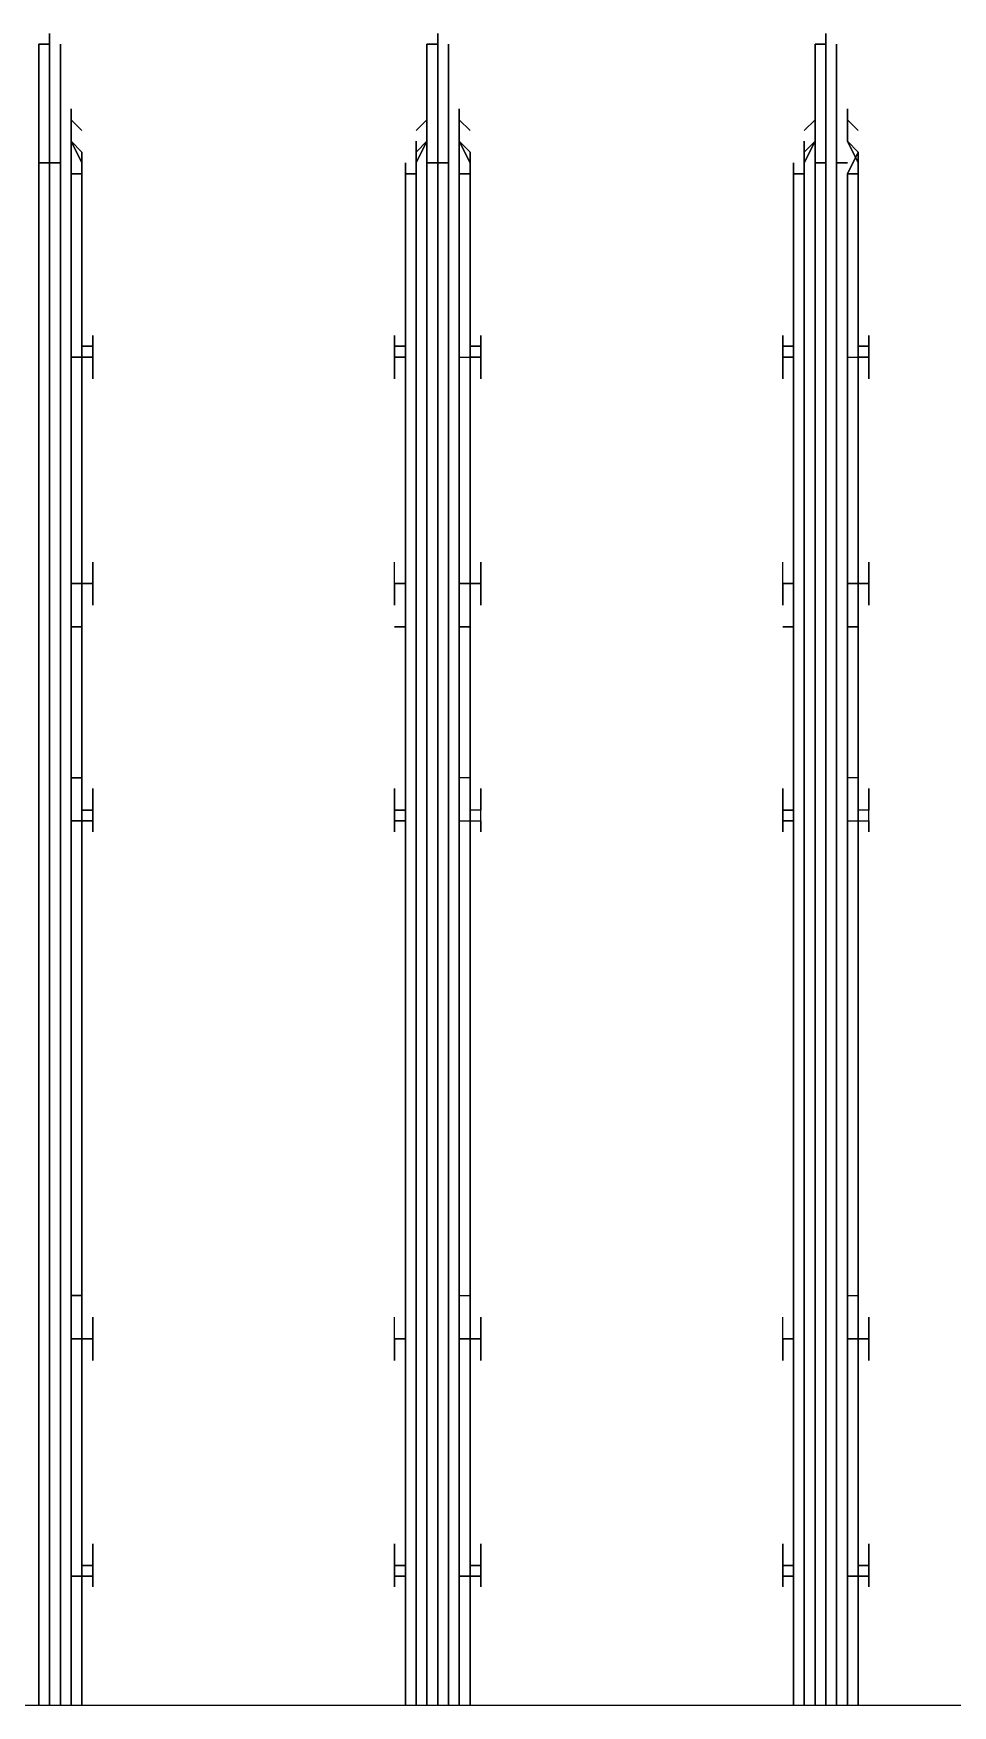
# Model space of a CAD drawing. Header units: metres. Extents: x 532250 to 532639, y 2673852 to 2674172.
# Drawn here: x 532449.265 to 532449.3829, y 2674043.2451 to 2674043.4595 of the extents above; entities that cross this region are included whole.
import ezdxf

# ---------------------------------------------------------------- set-up
doc = ezdxf.new("R2010")
doc.units = ezdxf.units.M
doc.header["$MEASUREMENT"] = 0
doc.layers.add('IDT', color=7, linetype='Continuous')

# ---------------------------------------------------------------- blocks, each defined once
blk = doc.blocks.new('IDT')
at = {"layer": 'IDT', "color": 0, "lineweight": 25}
for p, q in [((17.3158, 14.51376), (17.78054, 14.51376)), ((17.55647, 14.31735), (17.55647, 14.51376)), ((17.55647, 14.51376), (17.55647, 14.31735)), ((17.55785, 14.31735), (17.55785, 14.51376)), ((17.55785, 14.51376), (17.55785, 14.31735)), ((17.55924, 14.31597), (17.55924, 14.51376)), ((17.55924, 14.51376), (17.55924, 14.31597)), ((17.56062, 14.51376), (17.56062, 14.31597)), ((17.56062, 14.31597), (17.56062, 14.51376)), ((17.56062, 14.51376), (17.56062, 14.31597)), ((17.56062, 14.31597), (17.56062, 14.51376)), ((17.562, 14.31597), (17.562, 14.51376)), ((17.562, 14.51376), (17.562, 14.31597)), ((17.56339, 14.51376), (17.56339, 14.31735)), ((17.56339, 14.31735), (17.56339, 14.51376)), ((17.56477, 14.31735), (17.56477, 14.51376)), ((17.56477, 14.51376), (17.56477, 14.31735)), ((17.60626, 14.31735), (17.60626, 14.51376)), ((17.60626, 14.51376), (17.60626, 14.31735)), ((17.60765, 14.31735), (17.60765, 14.51376)), ((17.60765, 14.51376), (17.60765, 14.31735)), ((17.60903, 14.31597), (17.60903, 14.51376)), ((17.60903, 14.51376), (17.60903, 14.31597)), ((17.61041, 14.51376), (17.61041, 14.31597)), ((17.61041, 14.31597), (17.61041, 14.51376)), ((17.61041, 14.51376), (17.61041, 14.31597)), ((17.61041, 14.31597), (17.61041, 14.51376)), ((17.6118, 14.31597), (17.6118, 14.51376)), ((17.6118, 14.51376), (17.6118, 14.31597)), ((17.61318, 14.51376), (17.61318, 14.31735)), ((17.61318, 14.31735), (17.61318, 14.51376)), ((17.61456, 14.31735), (17.61456, 14.51376)), ((17.61456, 14.51376), (17.61456, 14.31735)), ((17.65606, 14.31735), (17.65606, 14.51376)), ((17.65606, 14.51376), (17.65606, 14.31735)), ((17.65606, 14.31735), (17.65606, 14.51376)), ((17.65606, 14.51376), (17.65606, 14.31735)), ((17.65744, 14.31735), (17.65744, 14.51376)), ((17.65744, 14.51376), (17.65744, 14.31735)), ((17.65744, 14.31735), (17.65744, 14.51376)), ((17.65744, 14.31735), (17.65744, 14.51376)), ((17.65882, 14.31597), (17.65882, 14.51376)), ((17.65882, 14.51376), (17.65882, 14.31597)), ((17.65882, 14.51376), (17.65882, 14.31597)), ((17.65882, 14.31597), (17.65882, 14.51376)), ((17.66021, 14.31597), (17.66021, 14.51376)), ((17.66021, 14.51376), (17.66021, 14.31597)), ((17.66021, 14.31597), (17.66021, 14.51376)), ((17.66021, 14.51376), (17.66021, 14.31597)), ((17.66021, 14.31597), (17.66021, 14.51376)), ((17.66021, 14.51376), (17.66021, 14.31597)), ((17.66021, 14.31597), (17.66021, 14.51376)), ((17.66021, 14.51376), (17.66021, 14.31597)), ((17.66159, 14.31597), (17.66159, 14.51376)), ((17.66159, 14.51376), (17.66159, 14.31597)), ((17.66159, 14.31597), (17.66159, 14.51376)), ((17.66159, 14.51376), (17.66159, 14.31597)), ((17.55647, 14.49716), (17.55647, 14.50131)), ((17.55647, 14.50131), (17.55647, 14.49716)), ((17.56477, 14.49578), (17.56477, 14.50131)), ((17.56477, 14.50131), (17.56477, 14.49716)), ((17.60626, 14.49716), (17.60626, 14.50131)), ((17.60626, 14.50131), (17.60626, 14.49716)), ((17.61456, 14.49578), (17.61456, 14.50131)), ((17.61456, 14.50131), (17.61456, 14.49716)), ((17.65606, 14.50131), (17.65606, 14.49716)), ((17.65606, 14.49716), (17.65606, 14.50131)), ((17.65606, 14.50131), (17.65606, 14.49716)), ((17.65606, 14.49716), (17.65606, 14.50131)), ((17.55647, 14.49855), (17.55647, 14.49993)), ((17.55647, 14.49993), (17.55647, 14.49855)), ((17.56477, 14.49993), (17.56477, 14.49855)), ((17.56477, 14.49855), (17.56477, 14.49993)), ((17.60626, 14.49855), (17.60626, 14.49993)), ((17.60626, 14.49993), (17.60626, 14.49855)), ((17.61456, 14.49993), (17.61456, 14.49855)), ((17.61456, 14.49855), (17.61456, 14.49993)), ((17.65606, 14.49855), (17.65606, 14.49993)), ((17.65606, 14.49993), (17.65606, 14.49855)), ((17.65606, 14.49855), (17.65606, 14.49993)), ((17.65606, 14.49993), (17.65606, 14.49855)), ((17.55509, 14.49716), (17.55509, 14.49855)), ((17.55509, 14.49855), (17.55509, 14.49716)), ((17.55509, 14.49578), (17.55509, 14.49716)), ((17.55509, 14.49716), (17.55647, 14.49716)), ((17.55647, 14.49716), (17.55509, 14.49716)), ((17.55509, 14.49716), (17.55509, 14.49578)), ((17.55785, 14.49716), (17.55647, 14.49716)), ((17.55647, 14.49716), (17.55785, 14.49716)), ((17.55647, 14.49716), (17.55647, 14.49163)), ((17.55647, 14.49163), (17.55647, 14.49716)), ((17.56477, 14.49716), (17.56477, 14.49578)), ((17.56477, 14.49716), (17.56615, 14.49716)), ((17.56615, 14.49716), (17.56477, 14.49716)), ((17.56615, 14.49716), (17.56615, 14.49855)), ((17.56615, 14.49855), (17.56615, 14.49716)), ((17.56615, 14.49578), (17.56615, 14.49716)), ((17.56615, 14.49716), (17.56615, 14.49578)), ((17.60488, 14.49716), (17.60488, 14.49855)), ((17.60488, 14.49855), (17.60488, 14.49716)), ((17.60488, 14.49578), (17.60488, 14.49716)), ((17.60488, 14.49716), (17.60626, 14.49716)), ((17.60626, 14.49716), (17.60488, 14.49716)), ((17.60488, 14.49716), (17.60488, 14.49578)), ((17.60765, 14.49716), (17.60626, 14.49716)), ((17.60626, 14.49716), (17.60765, 14.49716)), ((17.60626, 14.49716), (17.60626, 14.49163)), ((17.60626, 14.49163), (17.60626, 14.49716)), ((17.61456, 14.49716), (17.61456, 14.49578)), ((17.61456, 14.49716), (17.61595, 14.49716)), ((17.61595, 14.49716), (17.61456, 14.49716)), ((17.61595, 14.49716), (17.61595, 14.49855)), ((17.61595, 14.49855), (17.61595, 14.49716)), ((17.61595, 14.49578), (17.61595, 14.49716)), ((17.61595, 14.49716), (17.61595, 14.49578)), ((17.65467, 14.49716), (17.65467, 14.49855)), ((17.65467, 14.49855), (17.65467, 14.49716)), ((17.65467, 14.49855), (17.65467, 14.49716)), ((17.65467, 14.49855), (17.65467, 14.49716)), ((17.65467, 14.49716), (17.65606, 14.49716)), ((17.65606, 14.49716), (17.65467, 14.49716)), ((17.65467, 14.49716), (17.65467, 14.49578)), ((17.65467, 14.49578), (17.65467, 14.49716)), ((17.65467, 14.49716), (17.65606, 14.49716)), ((17.65606, 14.49716), (17.65467, 14.49716)), ((17.65467, 14.49716), (17.65467, 14.49578)), ((17.65467, 14.49716), (17.65467, 14.49578)), ((17.65606, 14.49716), (17.65606, 14.49163)), ((17.65606, 14.49163), (17.65606, 14.49716)), ((17.65606, 14.49163), (17.65606, 14.49716)), ((17.65606, 14.49716), (17.65744, 14.49716)), ((17.65744, 14.49716), (17.65606, 14.49716)), ((17.65606, 14.49716), (17.65606, 14.49163)), ((17.65606, 14.49716), (17.65744, 14.49716)), ((17.65744, 14.49716), (17.65606, 14.49716)), ((17.55647, 14.49578), (17.55509, 14.49578)), ((17.55509, 14.49578), (17.55509, 14.49301)), ((17.55509, 14.49301), (17.55509, 14.49578)), ((17.55509, 14.49578), (17.55647, 14.49578)), ((17.56477, 14.49578), (17.56615, 14.49578)), ((17.56615, 14.49578), (17.56477, 14.49578)), ((17.56477, 14.49578), (17.56477, 14.49163)), ((17.56477, 14.49163), (17.56477, 14.49578)), ((17.56615, 14.49301), (17.56615, 14.49578)), ((17.56615, 14.49578), (17.56615, 14.49301)), ((17.60626, 14.49578), (17.60488, 14.49578)), ((17.60488, 14.49578), (17.60488, 14.49301)), ((17.60488, 14.49301), (17.60488, 14.49578)), ((17.60488, 14.49578), (17.60626, 14.49578)), ((17.61456, 14.49578), (17.61595, 14.49578)), ((17.61595, 14.49578), (17.61456, 14.49578)), ((17.61456, 14.49578), (17.61456, 14.49163)), ((17.61456, 14.49163), (17.61456, 14.49578)), ((17.61595, 14.49301), (17.61595, 14.49578)), ((17.61595, 14.49578), (17.61595, 14.49301)), ((17.65467, 14.49578), (17.65606, 14.49578)), ((17.65467, 14.49578), (17.65606, 14.49578)), ((17.65606, 14.49578), (17.65467, 14.49578)), ((17.65467, 14.49578), (17.65467, 14.49301)), ((17.65467, 14.49301), (17.65467, 14.49578)), ((17.65467, 14.49578), (17.65467, 14.49301)), ((17.65467, 14.49301), (17.65467, 14.49578)), ((17.65467, 14.49578), (17.65606, 14.49578)), ((17.55647, 14.49163), (17.55647, 14.49301)), ((17.55647, 14.49301), (17.55647, 14.49163)), ((17.56477, 14.49301), (17.56477, 14.49163)), ((17.56477, 14.49163), (17.56477, 14.49301)), ((17.60626, 14.49163), (17.60626, 14.49301)), ((17.60626, 14.49301), (17.60626, 14.49163)), ((17.61456, 14.49301), (17.61456, 14.49163)), ((17.61456, 14.49163), (17.61456, 14.49301)), ((17.65606, 14.49163), (17.65606, 14.49301)), ((17.65606, 14.49301), (17.65606, 14.49163)), ((17.65606, 14.49163), (17.65606, 14.49301)), ((17.65606, 14.49301), (17.65606, 14.49163)), ((17.55509, 14.46673), (17.55509, 14.4695)), ((17.55509, 14.4695), (17.55509, 14.46673)), ((17.55647, 14.4695), (17.55647, 14.47088)), ((17.55647, 14.47088), (17.55647, 14.46673)), ((17.55647, 14.46673), (17.55647, 14.47088)), ((17.55647, 14.47088), (17.55647, 14.4695)), ((17.56477, 14.47088), (17.56477, 14.4695)), ((17.56477, 14.4695), (17.56477, 14.47088)), ((17.56477, 14.46673), (17.56477, 14.47088)), ((17.56477, 14.47088), (17.56477, 14.46673)), ((17.56615, 14.46673), (17.56615, 14.4695)), ((17.56615, 14.4695), (17.56615, 14.46673)), ((17.60488, 14.46673), (17.60488, 14.4695)), ((17.60488, 14.4695), (17.60488, 14.46673)), ((17.60626, 14.4695), (17.60626, 14.47088)), ((17.60626, 14.47088), (17.60626, 14.46673)), ((17.60626, 14.46673), (17.60626, 14.47088)), ((17.60626, 14.47088), (17.60626, 14.4695)), ((17.61456, 14.47088), (17.61456, 14.4695)), ((17.61456, 14.4695), (17.61456, 14.47088)), ((17.61456, 14.46673), (17.61456, 14.47088)), ((17.61456, 14.47088), (17.61456, 14.46673)), ((17.61595, 14.46673), (17.61595, 14.4695)), ((17.61595, 14.4695), (17.61595, 14.46673)), ((17.65467, 14.46673), (17.65467, 14.4695)), ((17.65467, 14.4695), (17.65467, 14.46673)), ((17.65467, 14.46673), (17.65467, 14.4695)), ((17.65467, 14.4695), (17.65467, 14.46673)), ((17.65606, 14.4695), (17.65606, 14.47088)), ((17.65606, 14.47088), (17.65606, 14.46673)), ((17.65606, 14.46673), (17.65606, 14.47088)), ((17.65606, 14.47088), (17.65606, 14.4695)), ((17.65606, 14.4695), (17.65606, 14.47088)), ((17.65606, 14.47088), (17.65606, 14.46673)), ((17.65606, 14.46673), (17.65606, 14.47088)), ((17.65606, 14.47088), (17.65606, 14.4695)), ((17.55509, 14.46397), (17.55509, 14.46673)), ((17.55509, 14.46673), (17.55647, 14.46673)), ((17.55647, 14.46673), (17.55509, 14.46673)), ((17.55509, 14.46673), (17.55509, 14.46397)), ((17.55647, 14.46673), (17.55509, 14.46673)), ((17.55509, 14.46673), (17.55647, 14.46673)), ((17.55647, 14.46673), (17.55785, 14.46673)), ((17.55785, 14.46673), (17.55647, 14.46673)), ((17.55647, 14.4612), (17.55647, 14.46673)), ((17.55647, 14.46673), (17.55785, 14.46673)), ((17.55785, 14.46673), (17.55647, 14.46673)), ((17.55647, 14.46673), (17.55647, 14.4612)), ((17.56477, 14.46673), (17.56615, 14.46673)), ((17.56615, 14.46673), (17.56477, 14.46673)), ((17.56477, 14.46673), (17.56477, 14.4612)), ((17.56477, 14.4612), (17.56477, 14.46673)), ((17.56615, 14.46673), (17.56477, 14.46673)), ((17.56477, 14.46673), (17.56615, 14.46673)), ((17.56615, 14.46673), (17.56477, 14.46673)), ((17.56615, 14.46673), (17.56615, 14.46397)), ((17.56615, 14.46673), (17.56615, 14.46397)), ((17.60488, 14.46397), (17.60488, 14.46673)), ((17.60488, 14.46673), (17.60626, 14.46673)), ((17.60626, 14.46673), (17.60488, 14.46673)), ((17.60488, 14.46673), (17.60488, 14.46397)), ((17.60626, 14.46673), (17.60488, 14.46673)), ((17.60488, 14.46673), (17.60626, 14.46673)), ((17.60626, 14.46673), (17.60765, 14.46673)), ((17.60765, 14.46673), (17.60626, 14.46673)), ((17.60626, 14.4612), (17.60626, 14.46673)), ((17.60626, 14.46673), (17.60765, 14.46673)), ((17.60765, 14.46673), (17.60626, 14.46673)), ((17.60626, 14.46673), (17.60626, 14.4612)), ((17.61456, 14.46673), (17.61595, 14.46673)), ((17.61595, 14.46673), (17.61456, 14.46673)), ((17.61456, 14.46673), (17.61456, 14.4612)), ((17.61456, 14.4612), (17.61456, 14.46673)), ((17.61595, 14.46673), (17.61456, 14.46673)), ((17.61456, 14.46673), (17.61595, 14.46673)), ((17.61595, 14.46673), (17.61456, 14.46673)), ((17.61595, 14.46673), (17.61595, 14.46397)), ((17.61595, 14.46673), (17.61595, 14.46397)), ((17.65467, 14.46397), (17.65467, 14.46673)), ((17.65467, 14.46673), (17.65606, 14.46673)), ((17.65606, 14.46673), (17.65467, 14.46673)), ((17.65467, 14.46673), (17.65467, 14.46397)), ((17.65606, 14.46673), (17.65467, 14.46673)), ((17.65467, 14.46673), (17.65606, 14.46673)), ((17.65467, 14.46397), (17.65467, 14.46673)), ((17.65467, 14.46673), (17.65606, 14.46673)), ((17.65606, 14.46673), (17.65467, 14.46673)), ((17.65467, 14.46673), (17.65467, 14.46397)), ((17.65606, 14.46673), (17.65467, 14.46673)), ((17.65467, 14.46673), (17.65606, 14.46673)), ((17.65606, 14.46673), (17.65744, 14.46673)), ((17.65744, 14.46673), (17.65606, 14.46673)), ((17.65606, 14.4612), (17.65606, 14.46673)), ((17.65606, 14.46673), (17.65744, 14.46673)), ((17.65744, 14.46673), (17.65606, 14.46673)), ((17.65606, 14.46673), (17.65606, 14.4612)), ((17.65606, 14.4612), (17.65606, 14.46673)), ((17.65606, 14.46673), (17.65744, 14.46673)), ((17.65744, 14.46673), (17.65606, 14.46673)), ((17.65606, 14.46673), (17.65606, 14.4612)), ((17.65606, 14.46673), (17.65744, 14.46673)), ((17.65744, 14.46673), (17.65606, 14.46673)), ((17.55647, 14.46258), (17.55647, 14.46397)), ((17.55647, 14.46397), (17.55647, 14.46258)), ((17.56477, 14.46397), (17.56477, 14.46258)), ((17.56477, 14.46258), (17.56477, 14.46397)), ((17.60626, 14.46258), (17.60626, 14.46397)), ((17.60626, 14.46397), (17.60626, 14.46258)), ((17.61456, 14.46397), (17.61456, 14.46258)), ((17.61456, 14.46258), (17.61456, 14.46397)), ((17.65606, 14.46258), (17.65606, 14.46397)), ((17.65606, 14.46397), (17.65606, 14.46258)), ((17.65606, 14.46258), (17.65606, 14.46397)), ((17.65606, 14.46397), (17.65606, 14.46258)), ((17.55785, 14.4612), (17.55647, 14.4612)), ((17.60765, 14.4612), (17.60626, 14.4612)), ((17.65606, 14.4612), (17.65744, 14.4612)), ((17.65744, 14.4612), (17.65606, 14.4612)), ((17.55647, 14.40034), (17.55647, 14.40449)), ((17.55647, 14.40449), (17.55647, 14.40034)), ((17.55647, 14.40172), (17.55647, 14.40311)), ((17.55647, 14.40311), (17.55647, 14.40172)), ((17.56477, 14.40034), (17.56477, 14.40449)), ((17.56477, 14.40449), (17.56477, 14.40034)), ((17.56477, 14.40311), (17.56477, 14.40172)), ((17.56477, 14.40172), (17.56477, 14.40311)), ((17.60626, 14.40034), (17.60626, 14.40449)), ((17.60626, 14.40449), (17.60626, 14.40034)), ((17.60626, 14.40172), (17.60626, 14.40311)), ((17.60626, 14.40311), (17.60626, 14.40172)), ((17.61456, 14.40034), (17.61456, 14.40449)), ((17.61456, 14.40449), (17.61456, 14.40034)), ((17.61456, 14.40311), (17.61456, 14.40172)), ((17.61456, 14.40172), (17.61456, 14.40311)), ((17.65606, 14.40449), (17.65606, 14.40034)), ((17.65606, 14.40034), (17.65606, 14.40449)), ((17.65606, 14.40034), (17.65606, 14.40449)), ((17.65606, 14.40449), (17.65606, 14.40034)), ((17.65606, 14.40172), (17.65606, 14.40311)), ((17.65606, 14.40311), (17.65606, 14.40172)), ((17.65606, 14.40172), (17.65606, 14.40311)), ((17.65606, 14.40311), (17.65606, 14.40172)), ((17.55509, 14.40034), (17.55509, 14.40172)), ((17.55509, 14.40172), (17.55509, 14.40034)), ((17.56615, 14.40034), (17.56615, 14.40172)), ((17.56615, 14.40172), (17.56615, 14.40034)), ((17.60488, 14.40034), (17.60488, 14.40172)), ((17.60488, 14.40172), (17.60488, 14.40034)), ((17.61595, 14.40034), (17.61595, 14.40172)), ((17.61595, 14.40172), (17.61595, 14.40034)), ((17.65467, 14.40034), (17.65467, 14.40172)), ((17.65467, 14.40172), (17.65467, 14.40034)), ((17.65467, 14.40034), (17.65467, 14.40172)), ((17.65467, 14.40172), (17.65467, 14.40034)), ((17.55647, 14.40034), (17.55509, 14.40034)), ((17.55509, 14.40034), (17.55509, 14.39896)), ((17.55647, 14.40034), (17.55509, 14.40034)), ((17.55509, 14.40034), (17.55509, 14.39896)), ((17.55509, 14.39896), (17.55647, 14.39896)), ((17.55509, 14.39896), (17.55647, 14.39896)), ((17.55509, 14.39619), (17.55509, 14.39896)), ((17.55509, 14.39896), (17.55509, 14.39619)), ((17.55785, 14.40034), (17.55647, 14.40034)), ((17.55647, 14.39896), (17.55647, 14.40034)), ((17.55647, 14.40034), (17.55647, 14.39896)), ((17.55647, 14.39896), (17.55647, 14.39481)), ((17.55647, 14.39896), (17.55647, 14.39481)), ((17.56477, 14.40034), (17.56615, 14.40034)), ((17.56615, 14.40034), (17.56477, 14.40034)), ((17.56477, 14.40034), (17.56477, 14.39481)), ((17.56477, 14.39896), (17.56477, 14.40034)), ((17.56615, 14.39896), (17.56477, 14.39896)), ((17.56477, 14.39896), (17.56615, 14.39896)), ((17.56477, 14.39481), (17.56477, 14.39896)), ((17.56615, 14.40034), (17.56615, 14.39896)), ((17.56615, 14.39896), (17.56615, 14.40034)), ((17.56615, 14.39619), (17.56615, 14.39896)), ((17.56615, 14.39896), (17.56615, 14.39619)), ((17.60626, 14.40034), (17.60488, 14.40034)), ((17.60488, 14.40034), (17.60488, 14.39896)), ((17.60626, 14.40034), (17.60488, 14.40034)), ((17.60488, 14.40034), (17.60488, 14.39896)), ((17.60488, 14.39896), (17.60626, 14.39896)), ((17.60488, 14.39896), (17.60626, 14.39896)), ((17.60488, 14.39619), (17.60488, 14.39896)), ((17.60488, 14.39896), (17.60488, 14.39619)), ((17.60765, 14.40034), (17.60626, 14.40034)), ((17.60626, 14.39896), (17.60626, 14.40034)), ((17.60626, 14.40034), (17.60626, 14.39896)), ((17.60626, 14.39896), (17.60626, 14.39481)), ((17.60626, 14.39896), (17.60626, 14.39481)), ((17.61456, 14.40034), (17.61595, 14.40034)), ((17.61595, 14.40034), (17.61456, 14.40034)), ((17.61456, 14.40034), (17.61456, 14.39481)), ((17.61456, 14.39896), (17.61456, 14.40034)), ((17.61595, 14.39896), (17.61456, 14.39896)), ((17.61456, 14.39896), (17.61595, 14.39896)), ((17.61456, 14.39481), (17.61456, 14.39896)), ((17.61595, 14.40034), (17.61595, 14.39896)), ((17.61595, 14.39896), (17.61595, 14.40034)), ((17.61595, 14.39619), (17.61595, 14.39896)), ((17.61595, 14.39896), (17.61595, 14.39619)), ((17.65467, 14.39896), (17.65467, 14.40034)), ((17.65467, 14.40034), (17.65606, 14.40034)), ((17.65606, 14.40034), (17.65467, 14.40034)), ((17.65467, 14.40034), (17.65467, 14.39896)), ((17.65467, 14.39896), (17.65467, 14.40034)), ((17.65467, 14.40034), (17.65606, 14.40034)), ((17.65606, 14.40034), (17.65467, 14.40034)), ((17.65467, 14.40034), (17.65467, 14.39896)), ((17.65606, 14.39896), (17.65467, 14.39896)), ((17.65467, 14.39896), (17.65606, 14.39896)), ((17.65606, 14.39896), (17.65467, 14.39896)), ((17.65467, 14.39896), (17.65606, 14.39896)), ((17.65467, 14.39619), (17.65467, 14.39896)), ((17.65467, 14.39896), (17.65467, 14.39619)), ((17.65467, 14.39619), (17.65467, 14.39896)), ((17.65467, 14.39896), (17.65467, 14.39619)), ((17.65606, 14.40034), (17.65744, 14.40034)), ((17.65744, 14.40034), (17.65606, 14.40034)), ((17.65606, 14.39896), (17.65606, 14.40034)), ((17.65606, 14.40034), (17.65606, 14.39896)), ((17.65606, 14.39896), (17.65606, 14.40034)), ((17.65606, 14.40034), (17.65606, 14.39896)), ((17.65606, 14.39481), (17.65606, 14.39896)), ((17.65606, 14.39896), (17.65606, 14.39481)), ((17.65606, 14.39481), (17.65606, 14.39896)), ((17.65606, 14.39896), (17.65606, 14.39481)), ((17.55647, 14.39481), (17.55647, 14.39619)), ((17.55647, 14.39619), (17.55647, 14.39481)), ((17.56477, 14.39619), (17.56477, 14.39481)), ((17.56477, 14.39481), (17.56477, 14.39619)), ((17.60626, 14.39481), (17.60626, 14.39619)), ((17.60626, 14.39619), (17.60626, 14.39481)), ((17.61456, 14.39619), (17.61456, 14.39481)), ((17.61456, 14.39481), (17.61456, 14.39619)), ((17.65606, 14.39481), (17.65606, 14.39619)), ((17.65606, 14.39619), (17.65606, 14.39481)), ((17.65606, 14.39481), (17.65606, 14.39619)), ((17.65606, 14.39619), (17.65606, 14.39481)), ((17.55647, 14.39481), (17.55785, 14.39481)), ((17.60626, 14.39481), (17.60765, 14.39481)), ((17.65606, 14.39481), (17.65744, 14.39481)), ((17.65744, 14.39481), (17.65606, 14.39481)), ((17.55785, 14.37544), (17.55647, 14.37544)), ((17.55647, 14.37544), (17.55785, 14.37544)), ((17.56615, 14.37544), (17.56477, 14.37544)), ((17.56477, 14.37544), (17.56615, 14.37544)), ((17.60765, 14.37544), (17.60626, 14.37544)), ((17.60626, 14.37544), (17.60765, 14.37544)), ((17.61595, 14.37544), (17.61456, 14.37544)), ((17.61456, 14.37544), (17.61595, 14.37544)), ((17.65744, 14.37544), (17.65606, 14.37544)), ((17.65606, 14.37544), (17.65744, 14.37544)), ((17.65744, 14.37544), (17.65606, 14.37544)), ((17.65606, 14.37544), (17.65744, 14.37544)), ((17.55509, 14.36991), (17.55509, 14.37268)), ((17.55509, 14.37268), (17.55509, 14.36991)), ((17.55647, 14.36991), (17.55647, 14.37406)), ((17.55647, 14.37406), (17.55647, 14.37268)), ((17.55647, 14.37268), (17.55647, 14.37406)), ((17.55647, 14.37406), (17.55647, 14.36991)), ((17.56477, 14.37406), (17.56477, 14.37268)), ((17.56477, 14.37268), (17.56477, 14.37406)), ((17.56477, 14.36991), (17.56477, 14.37406)), ((17.56477, 14.37406), (17.56477, 14.36991)), ((17.56615, 14.36991), (17.56615, 14.37268)), ((17.56615, 14.37268), (17.56615, 14.36991)), ((17.60488, 14.36991), (17.60488, 14.37268)), ((17.60488, 14.37268), (17.60488, 14.36991)), ((17.60626, 14.36991), (17.60626, 14.37406)), ((17.60626, 14.37406), (17.60626, 14.37268)), ((17.60626, 14.37268), (17.60626, 14.37406)), ((17.60626, 14.37406), (17.60626, 14.36991)), ((17.61456, 14.37406), (17.61456, 14.37268)), ((17.61456, 14.37268), (17.61456, 14.37406)), ((17.61456, 14.36991), (17.61456, 14.37406)), ((17.61456, 14.37406), (17.61456, 14.36991)), ((17.61595, 14.36991), (17.61595, 14.37268)), ((17.61595, 14.37268), (17.61595, 14.36991)), ((17.65467, 14.36991), (17.65467, 14.37268)), ((17.65467, 14.37268), (17.65467, 14.36991)), ((17.65467, 14.37268), (17.65467, 14.36991)), ((17.65467, 14.37268), (17.65467, 14.36991)), ((17.65606, 14.36991), (17.65606, 14.37406)), ((17.65606, 14.37406), (17.65606, 14.37268)), ((17.65606, 14.37268), (17.65606, 14.37406)), ((17.65606, 14.37406), (17.65606, 14.36991)), ((17.65606, 14.37268), (17.65606, 14.37406)), ((17.65606, 14.37406), (17.65606, 14.37268)), ((17.65606, 14.36991), (17.65606, 14.37406)), ((17.65606, 14.37406), (17.65606, 14.36991)), ((17.55509, 14.36991), (17.55647, 14.36991)), ((17.55647, 14.36991), (17.55509, 14.36991)), ((17.55509, 14.36715), (17.55509, 14.36991)), ((17.55509, 14.36991), (17.55647, 14.36991)), ((17.55647, 14.36991), (17.55509, 14.36991)), ((17.55509, 14.36991), (17.55509, 14.36715)), ((17.55509, 14.36991), (17.55647, 14.36991)), ((17.55647, 14.36991), (17.55509, 14.36991)), ((17.55785, 14.36991), (17.55647, 14.36991)), ((17.55647, 14.36991), (17.55785, 14.36991)), ((17.55647, 14.36991), (17.55647, 14.36438)), ((17.55647, 14.36438), (17.55647, 14.36991)), ((17.56477, 14.36991), (17.56615, 14.36991)), ((17.56615, 14.36991), (17.56477, 14.36991)), ((17.56477, 14.36991), (17.56477, 14.36438)), ((17.56477, 14.36438), (17.56477, 14.36991)), ((17.56615, 14.36991), (17.56477, 14.36991)), ((17.56477, 14.36991), (17.56615, 14.36991)), ((17.56477, 14.36991), (17.56615, 14.36991)), ((17.56615, 14.36991), (17.56477, 14.36991)), ((17.56615, 14.36991), (17.56615, 14.36715)), ((17.56615, 14.36991), (17.56615, 14.36715)), ((17.60488, 14.36991), (17.60626, 14.36991)), ((17.60626, 14.36991), (17.60488, 14.36991)), ((17.60488, 14.36715), (17.60488, 14.36991)), ((17.60488, 14.36991), (17.60626, 14.36991)), ((17.60626, 14.36991), (17.60488, 14.36991)), ((17.60488, 14.36991), (17.60488, 14.36715)), ((17.60488, 14.36991), (17.60626, 14.36991)), ((17.60626, 14.36991), (17.60488, 14.36991)), ((17.60765, 14.36991), (17.60626, 14.36991)), ((17.60626, 14.36991), (17.60765, 14.36991)), ((17.60626, 14.36991), (17.60626, 14.36438)), ((17.60626, 14.36438), (17.60626, 14.36991)), ((17.61456, 14.36991), (17.61595, 14.36991)), ((17.61595, 14.36991), (17.61456, 14.36991)), ((17.61456, 14.36991), (17.61456, 14.36438)), ((17.61456, 14.36438), (17.61456, 14.36991)), ((17.61595, 14.36991), (17.61456, 14.36991)), ((17.61456, 14.36991), (17.61595, 14.36991)), ((17.61456, 14.36991), (17.61595, 14.36991)), ((17.61595, 14.36991), (17.61456, 14.36991)), ((17.61595, 14.36991), (17.61595, 14.36715)), ((17.61595, 14.36991), (17.61595, 14.36715)), ((17.65467, 14.36991), (17.65606, 14.36991)), ((17.65606, 14.36991), (17.65467, 14.36991)), ((17.65606, 14.36991), (17.65467, 14.36991)), ((17.65467, 14.36991), (17.65467, 14.36715)), ((17.65467, 14.36715), (17.65467, 14.36991)), ((17.65467, 14.36991), (17.65606, 14.36991)), ((17.65606, 14.36991), (17.65467, 14.36991)), ((17.65467, 14.36991), (17.65606, 14.36991)), ((17.65467, 14.36991), (17.65606, 14.36991)), ((17.65606, 14.36991), (17.65467, 14.36991)), ((17.65467, 14.36991), (17.65467, 14.36715)), ((17.65467, 14.36715), (17.65467, 14.36991)), ((17.65467, 14.36991), (17.65606, 14.36991)), ((17.65467, 14.36991), (17.65606, 14.36991)), ((17.65467, 14.36991), (17.65606, 14.36991)), ((17.65606, 14.36991), (17.65467, 14.36991)), ((17.65606, 14.36991), (17.65606, 14.36438)), ((17.65606, 14.36438), (17.65606, 14.36991)), ((17.65744, 14.36991), (17.65606, 14.36991)), ((17.65606, 14.36991), (17.65744, 14.36991)), ((17.65606, 14.36438), (17.65606, 14.36991)), ((17.65606, 14.36991), (17.65606, 14.36438)), ((17.65744, 14.36991), (17.65606, 14.36991)), ((17.65606, 14.36991), (17.65744, 14.36991)), ((17.55647, 14.36576), (17.55647, 14.36715)), ((17.55647, 14.36715), (17.55647, 14.36576)), ((17.56477, 14.36715), (17.56477, 14.36576)), ((17.56477, 14.36576), (17.56477, 14.36715)), ((17.60626, 14.36576), (17.60626, 14.36715)), ((17.60626, 14.36715), (17.60626, 14.36576)), ((17.61456, 14.36715), (17.61456, 14.36576)), ((17.61456, 14.36576), (17.61456, 14.36715)), ((17.65606, 14.36576), (17.65606, 14.36715)), ((17.65606, 14.36715), (17.65606, 14.36576)), ((17.65606, 14.36576), (17.65606, 14.36715)), ((17.65606, 14.36715), (17.65606, 14.36576)), ((17.55647, 14.34363), (17.55647, 14.34502)), ((17.55647, 14.34502), (17.55647, 14.34363)), ((17.55647, 14.34087), (17.55647, 14.34502)), ((17.55647, 14.34502), (17.55647, 14.34087)), ((17.56477, 14.33948), (17.56477, 14.34502)), ((17.56477, 14.34502), (17.56477, 14.34363)), ((17.56477, 14.34363), (17.56477, 14.34502)), ((17.56477, 14.34502), (17.56477, 14.34087)), ((17.60626, 14.34363), (17.60626, 14.34502)), ((17.60626, 14.34502), (17.60626, 14.34363)), ((17.60626, 14.34087), (17.60626, 14.34502)), ((17.60626, 14.34502), (17.60626, 14.34087)), ((17.61456, 14.33948), (17.61456, 14.34502)), ((17.61456, 14.34502), (17.61456, 14.34363)), ((17.61456, 14.34363), (17.61456, 14.34502)), ((17.61456, 14.34502), (17.61456, 14.34087)), ((17.65606, 14.34363), (17.65606, 14.34502)), ((17.65606, 14.34502), (17.65606, 14.34087)), ((17.65606, 14.34087), (17.65606, 14.34502)), ((17.65606, 14.34502), (17.65606, 14.34363)), ((17.65606, 14.34087), (17.65606, 14.34502)), ((17.65606, 14.34502), (17.65606, 14.34363)), ((17.65606, 14.34363), (17.65606, 14.34502)), ((17.65606, 14.34502), (17.65606, 14.34087)), ((17.55509, 14.34087), (17.55509, 14.34363)), ((17.55509, 14.34363), (17.55509, 14.34087)), ((17.56615, 14.34087), (17.56615, 14.34363)), ((17.56615, 14.34363), (17.56615, 14.34087)), ((17.60488, 14.34087), (17.60488, 14.34363)), ((17.60488, 14.34363), (17.60488, 14.34087)), ((17.61595, 14.34087), (17.61595, 14.34363)), ((17.61595, 14.34363), (17.61595, 14.34087)), ((17.65467, 14.34087), (17.65467, 14.34363)), ((17.65467, 14.34363), (17.65467, 14.34087)), ((17.65467, 14.34087), (17.65467, 14.34363)), ((17.65467, 14.34363), (17.65467, 14.34087)), ((17.55647, 14.34087), (17.55509, 14.34087)), ((17.55509, 14.34087), (17.55509, 14.33948)), ((17.55509, 14.33948), (17.55509, 14.34087)), ((17.55509, 14.34087), (17.55647, 14.34087)), ((17.55785, 14.34087), (17.55647, 14.34087)), ((17.55647, 14.34087), (17.55647, 14.33948)), ((17.55647, 14.33533), (17.55647, 14.34087)), ((17.56477, 14.34087), (17.56477, 14.33533)), ((17.56477, 14.34087), (17.56615, 14.34087)), ((17.56615, 14.34087), (17.56477, 14.34087)), ((17.56615, 14.33948), (17.56615, 14.34087)), ((17.56615, 14.34087), (17.56615, 14.33948)), ((17.60626, 14.34087), (17.60488, 14.34087)), ((17.60488, 14.34087), (17.60488, 14.33948)), ((17.60488, 14.33948), (17.60488, 14.34087)), ((17.60488, 14.34087), (17.60626, 14.34087)), ((17.60765, 14.34087), (17.60626, 14.34087)), ((17.60626, 14.34087), (17.60626, 14.33948)), ((17.60626, 14.33533), (17.60626, 14.34087)), ((17.61456, 14.34087), (17.61456, 14.33533)), ((17.61456, 14.34087), (17.61595, 14.34087)), ((17.61595, 14.34087), (17.61456, 14.34087)), ((17.61595, 14.33948), (17.61595, 14.34087)), ((17.61595, 14.34087), (17.61595, 14.33948)), ((17.65606, 14.34087), (17.65467, 14.34087)), ((17.65467, 14.34087), (17.65606, 14.34087)), ((17.65467, 14.34087), (17.65467, 14.33948)), ((17.65467, 14.33948), (17.65467, 14.34087)), ((17.65467, 14.33948), (17.65467, 14.34087)), ((17.65467, 14.34087), (17.65606, 14.34087)), ((17.65606, 14.34087), (17.65467, 14.34087)), ((17.65467, 14.34087), (17.65467, 14.33948)), ((17.65744, 14.34087), (17.65606, 14.34087)), ((17.65606, 14.34087), (17.65606, 14.33948)), ((17.65606, 14.33533), (17.65606, 14.34087)), ((17.65606, 14.34087), (17.65744, 14.34087)), ((17.65606, 14.34087), (17.65606, 14.33533)), ((17.65606, 14.33948), (17.65606, 14.34087)), ((17.55509, 14.33948), (17.55509, 14.3381)), ((17.55509, 14.3381), (17.55509, 14.33948)), ((17.55509, 14.33948), (17.55647, 14.33948)), ((17.55647, 14.33948), (17.55509, 14.33948)), ((17.55647, 14.33948), (17.55647, 14.33533)), ((17.56477, 14.33533), (17.56477, 14.33948)), ((17.56477, 14.33948), (17.56615, 14.33948)), ((17.56615, 14.33948), (17.56477, 14.33948)), ((17.56615, 14.3381), (17.56615, 14.33948)), ((17.56615, 14.33948), (17.56615, 14.3381)), ((17.60488, 14.33948), (17.60488, 14.3381)), ((17.60488, 14.3381), (17.60488, 14.33948)), ((17.60488, 14.33948), (17.60626, 14.33948)), ((17.60626, 14.33948), (17.60488, 14.33948)), ((17.60626, 14.33948), (17.60626, 14.33533)), ((17.61456, 14.33533), (17.61456, 14.33948)), ((17.61456, 14.33948), (17.61595, 14.33948)), ((17.61595, 14.33948), (17.61456, 14.33948)), ((17.61595, 14.3381), (17.61595, 14.33948)), ((17.61595, 14.33948), (17.61595, 14.3381)), ((17.65467, 14.33948), (17.65606, 14.33948)), ((17.65606, 14.33948), (17.65467, 14.33948)), ((17.65606, 14.33948), (17.65467, 14.33948)), ((17.65467, 14.33948), (17.65467, 14.3381)), ((17.65467, 14.3381), (17.65467, 14.33948)), ((17.65467, 14.33948), (17.65467, 14.3381)), ((17.65467, 14.3381), (17.65467, 14.33948)), ((17.65467, 14.33948), (17.65606, 14.33948)), ((17.65606, 14.33948), (17.65606, 14.33533)), ((17.65606, 14.33533), (17.65606, 14.33948)), ((17.55647, 14.33672), (17.55647, 14.3381)), ((17.55647, 14.3381), (17.55647, 14.33672)), ((17.56477, 14.3381), (17.56477, 14.33672)), ((17.56477, 14.33672), (17.56477, 14.3381)), ((17.60626, 14.33672), (17.60626, 14.3381)), ((17.60626, 14.3381), (17.60626, 14.33672)), ((17.61456, 14.3381), (17.61456, 14.33672)), ((17.61456, 14.33672), (17.61456, 14.3381)), ((17.65606, 14.33672), (17.65606, 14.3381)), ((17.65606, 14.3381), (17.65606, 14.33672)), ((17.65606, 14.33672), (17.65606, 14.3381)), ((17.65606, 14.3381), (17.65606, 14.33672)), ((17.55647, 14.31459), (17.55785, 14.31735)), ((17.55785, 14.31735), (17.55647, 14.31735)), ((17.55647, 14.31735), (17.55647, 14.31597)), ((17.55647, 14.31597), (17.55647, 14.31735)), ((17.55647, 14.31735), (17.55785, 14.31735)), ((17.55785, 14.31735), (17.55647, 14.31459)), ((17.56477, 14.31735), (17.56339, 14.31735)), ((17.56339, 14.31735), (17.56339, 14.3132)), ((17.56339, 14.3132), (17.56339, 14.31735)), ((17.56339, 14.31735), (17.56477, 14.31735)), ((17.56477, 14.31597), (17.56477, 14.31735)), ((17.56477, 14.31735), (17.56477, 14.31597)), ((17.60765, 14.31735), (17.60626, 14.31735)), ((17.60626, 14.31735), (17.60626, 14.31597)), ((17.60626, 14.31597), (17.60626, 14.31735)), ((17.60626, 14.31735), (17.60765, 14.31735)), ((17.60765, 14.3132), (17.60765, 14.31735)), ((17.60765, 14.31735), (17.60765, 14.3132)), ((17.61456, 14.31735), (17.61318, 14.31735)), ((17.61318, 14.31735), (17.61318, 14.3132)), ((17.61318, 14.3132), (17.61318, 14.31735)), ((17.61318, 14.31735), (17.61456, 14.31735)), ((17.61456, 14.31597), (17.61456, 14.31735)), ((17.61456, 14.31735), (17.61456, 14.31597)), ((17.65606, 14.31597), (17.65606, 14.31735)), ((17.65606, 14.31735), (17.65744, 14.31735)), ((17.65744, 14.31735), (17.65606, 14.31735)), ((17.65606, 14.31735), (17.65606, 14.31597)), ((17.65744, 14.31735), (17.65606, 14.31735)), ((17.65606, 14.31735), (17.65606, 14.31597)), ((17.65606, 14.31735), (17.65606, 14.31597)), ((17.65606, 14.31735), (17.65744, 14.31735)), ((17.65744, 14.31735), (17.65744, 14.3132)), ((17.65744, 14.3132), (17.65744, 14.31735)), ((17.65744, 14.3132), (17.65744, 14.31735)), ((17.65744, 14.3132), (17.65744, 14.31735)), ((17.55647, 14.31597), (17.55785, 14.3132)), ((17.55785, 14.3132), (17.55647, 14.31597)), ((17.55647, 14.31597), (17.55647, 14.31459)), ((17.55647, 14.31459), (17.55647, 14.31597)), ((17.55924, 14.31597), (17.55785, 14.31597)), ((17.55785, 14.31597), (17.55924, 14.31597)), ((17.55924, 14.31597), (17.55924, 14.30075)), ((17.55924, 14.30075), (17.55924, 14.31597)), ((17.562, 14.31597), (17.56062, 14.31597)), ((17.56062, 14.31597), (17.562, 14.31597)), ((17.562, 14.31597), (17.56062, 14.31597)), ((17.56062, 14.31597), (17.562, 14.31597)), ((17.56062, 14.29937), (17.56062, 14.31597)), ((17.56062, 14.31597), (17.56062, 14.29937)), ((17.56062, 14.31597), (17.56062, 14.29937)), ((17.56062, 14.29937), (17.56062, 14.31597)), ((17.562, 14.30075), (17.562, 14.31597)), ((17.562, 14.31597), (17.562, 14.30075)), ((17.562, 14.3132), (17.56339, 14.31597)), ((17.56339, 14.31597), (17.562, 14.3132)), ((17.56339, 14.31597), (17.56339, 14.31459)), ((17.56339, 14.31459), (17.56339, 14.31597)), ((17.60626, 14.31597), (17.60765, 14.3132)), ((17.60765, 14.3132), (17.60626, 14.31597)), ((17.60626, 14.31597), (17.60626, 14.31459)), ((17.60626, 14.31459), (17.60626, 14.31597)), ((17.60903, 14.31597), (17.60903, 14.30075)), ((17.60903, 14.30075), (17.60903, 14.31597)), ((17.60903, 14.31597), (17.61041, 14.31597)), ((17.61041, 14.31597), (17.60903, 14.31597)), ((17.6118, 14.31597), (17.61041, 14.31597)), ((17.61041, 14.31597), (17.6118, 14.31597)), ((17.6118, 14.31597), (17.61041, 14.31597)), ((17.61041, 14.31597), (17.6118, 14.31597)), ((17.61041, 14.29937), (17.61041, 14.31597)), ((17.61041, 14.31597), (17.61041, 14.29937)), ((17.61041, 14.31597), (17.61041, 14.29937)), ((17.61041, 14.29937), (17.61041, 14.31597)), ((17.6118, 14.30075), (17.6118, 14.31597)), ((17.6118, 14.31597), (17.6118, 14.30075)), ((17.6118, 14.3132), (17.61318, 14.31597)), ((17.61318, 14.31597), (17.6118, 14.3132)), ((17.61318, 14.31597), (17.61318, 14.31459)), ((17.61318, 14.31459), (17.61318, 14.31597)), ((17.65606, 14.31459), (17.65606, 14.31597)), ((17.65744, 14.3132), (17.65606, 14.31597)), ((17.65606, 14.31597), (17.65606, 14.31459)), ((17.65606, 14.31597), (17.65744, 14.3132)), ((17.65606, 14.31597), (17.65744, 14.3132)), ((17.65744, 14.3132), (17.65606, 14.31597)), ((17.65606, 14.31597), (17.65606, 14.31459)), ((17.65606, 14.31597), (17.65606, 14.31459)), ((17.66021, 14.31597), (17.65882, 14.31597)), ((17.65882, 14.31597), (17.65882, 14.30075)), ((17.65882, 14.30075), (17.65882, 14.31597)), ((17.65882, 14.31597), (17.66021, 14.31597)), ((17.66021, 14.31597), (17.65882, 14.31597)), ((17.65882, 14.31597), (17.65882, 14.30075)), ((17.65882, 14.30075), (17.65882, 14.31597)), ((17.65882, 14.31597), (17.66021, 14.31597)), ((17.66159, 14.31597), (17.66021, 14.31597)), ((17.66021, 14.31597), (17.66159, 14.31597)), ((17.66159, 14.31597), (17.66021, 14.31597)), ((17.66021, 14.31597), (17.66159, 14.31597)), ((17.66021, 14.31597), (17.66159, 14.31597)), ((17.66159, 14.31597), (17.66021, 14.31597)), ((17.66021, 14.31597), (17.66159, 14.31597)), ((17.66159, 14.31597), (17.66021, 14.31597)), ((17.66021, 14.31597), (17.66021, 14.29937)), ((17.66021, 14.29937), (17.66021, 14.31597)), ((17.66021, 14.31597), (17.66021, 14.29937)), ((17.66021, 14.29937), (17.66021, 14.31597)), ((17.66021, 14.29937), (17.66021, 14.31597)), ((17.66021, 14.31597), (17.66021, 14.29937)), ((17.66021, 14.31597), (17.66021, 14.29937)), ((17.66021, 14.29937), (17.66021, 14.31597)), ((17.66159, 14.31597), (17.66159, 14.30075)), ((17.66159, 14.30075), (17.66159, 14.31597)), ((17.66159, 14.31597), (17.66159, 14.30075)), ((17.66159, 14.30075), (17.66159, 14.31597)), ((17.55647, 14.31459), (17.55785, 14.3132)), ((17.55785, 14.3132), (17.55647, 14.31459)), ((17.55647, 14.31459), (17.55785, 14.3132)), ((17.55785, 14.3132), (17.55647, 14.31459)), ((17.55785, 14.3132), (17.55785, 14.30905)), ((17.55785, 14.30905), (17.55785, 14.3132)), ((17.56339, 14.31459), (17.562, 14.3132)), ((17.562, 14.3132), (17.56339, 14.31459)), ((17.562, 14.30905), (17.562, 14.3132)), ((17.562, 14.3132), (17.562, 14.30905)), ((17.60626, 14.31459), (17.60765, 14.3132)), ((17.60765, 14.3132), (17.60626, 14.31459)), ((17.60765, 14.3132), (17.60765, 14.30905)), ((17.60765, 14.30905), (17.60765, 14.3132)), ((17.61318, 14.31459), (17.6118, 14.3132)), ((17.6118, 14.3132), (17.61318, 14.31459)), ((17.6118, 14.30905), (17.6118, 14.3132)), ((17.6118, 14.3132), (17.6118, 14.30905)), ((17.65744, 14.3132), (17.65606, 14.31459)), ((17.65606, 14.31459), (17.65744, 14.3132)), ((17.65606, 14.31459), (17.65744, 14.3132)), ((17.65606, 14.31459), (17.65744, 14.3132)), ((17.65744, 14.30905), (17.65744, 14.3132)), ((17.65744, 14.3132), (17.65744, 14.30905)), ((17.65744, 14.3132), (17.65744, 14.30905)), ((17.65744, 14.30905), (17.65744, 14.3132)), ((17.55785, 14.31044), (17.55647, 14.31182)), ((17.55647, 14.31182), (17.55785, 14.31044)), ((17.55785, 14.30905), (17.55785, 14.31044)), ((17.55785, 14.31044), (17.55785, 14.30905)), ((17.562, 14.31044), (17.56339, 14.31182)), ((17.56339, 14.31182), (17.562, 14.31044)), ((17.562, 14.30905), (17.562, 14.31044)), ((17.562, 14.31044), (17.562, 14.30905)), ((17.60765, 14.31044), (17.60626, 14.31182)), ((17.60626, 14.31182), (17.60765, 14.31044)), ((17.60765, 14.30905), (17.60765, 14.31044)), ((17.60765, 14.31044), (17.60765, 14.30905)), ((17.6118, 14.31044), (17.61318, 14.31182)), ((17.61318, 14.31182), (17.6118, 14.31044)), ((17.6118, 14.30905), (17.6118, 14.31044)), ((17.6118, 14.31044), (17.6118, 14.30905)), ((17.65606, 14.31182), (17.65744, 14.31044)), ((17.65744, 14.31044), (17.65606, 14.31182)), ((17.65744, 14.31044), (17.65606, 14.31182)), ((17.65606, 14.31182), (17.65744, 14.31044)), ((17.65744, 14.31044), (17.65744, 14.30905)), ((17.65744, 14.30905), (17.65744, 14.31044)), ((17.65744, 14.30905), (17.65744, 14.31044)), ((17.65744, 14.31044), (17.65744, 14.30905)), ((17.562, 14.30075), (17.56062, 14.30075)), ((17.56062, 14.30075), (17.562, 14.30075)), ((17.562, 14.30075), (17.56062, 14.30075)), ((17.56062, 14.30075), (17.562, 14.30075)), ((17.6118, 14.30075), (17.61041, 14.30075)), ((17.61041, 14.30075), (17.6118, 14.30075)), ((17.6118, 14.30075), (17.61041, 14.30075)), ((17.61041, 14.30075), (17.6118, 14.30075)), ((17.66159, 14.30075), (17.66021, 14.30075)), ((17.66021, 14.30075), (17.66159, 14.30075)), ((17.66159, 14.30075), (17.66021, 14.30075)), ((17.66021, 14.30075), (17.66159, 14.30075)), ((17.66159, 14.30075), (17.66021, 14.30075)), ((17.66021, 14.30075), (17.66159, 14.30075)), ((17.66159, 14.30075), (17.66021, 14.30075)), ((17.66021, 14.30075), (17.66159, 14.30075))]:
    blk.add_line(p, q, dxfattribs=at)

msp = doc.modelspace()

# ---------------------------------------------------------------- block references
at = {"layer": 'IDT', "color": 8, "rotation": 180}
msp.add_blockref('IDT', (532466.92728, 2674057.75885), dxfattribs=at)

doc.saveas('drawing.dxf')
